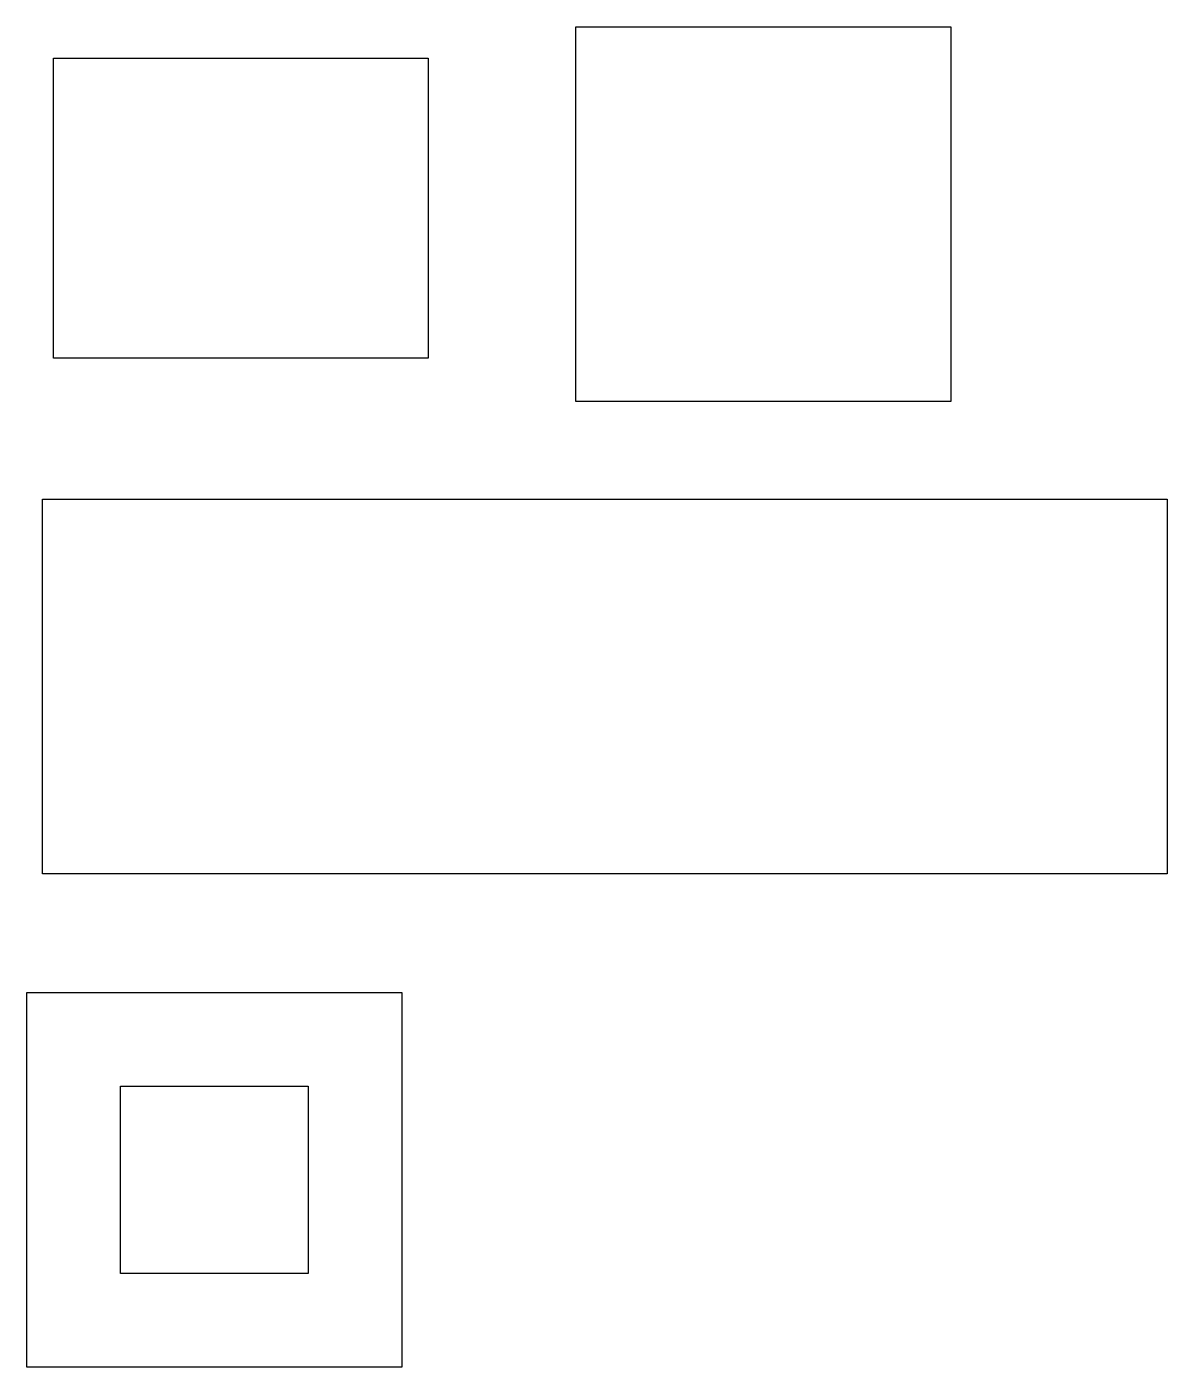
# Model space of a CAD drawing. Header units: inches. Extents: x 13 to 135, y -20 to 123.
import ezdxf

# ---------------------------------------------------------------- set-up
doc = ezdxf.new("R2010")
doc.units = ezdxf.units.IN
doc.header["$MEASUREMENT"] = 0

msp = doc.modelspace()

# ---------------------------------------------------------------- linework, layer by layer
for points in [[(71.63, 123.17), (111.63, 123.17), (111.63, 83.17), (71.63, 83.17)], [(15.88, 119.81), (55.88, 119.81), (55.88, 87.81), (15.88, 87.81)], [(14.73, 72.77), (134.73, 72.77), (134.73, 32.77), (14.73, 32.77)], [(13.05, 20.14), (53.05, 20.14), (53.05, -19.86), (13.05, -19.86)], [(23.05, 10.14), (43.05, 10.14), (43.05, -9.86), (23.05, -9.86)]]:
    msp.add_lwpolyline(points, close=True)

doc.saveas('drawing.dxf')
